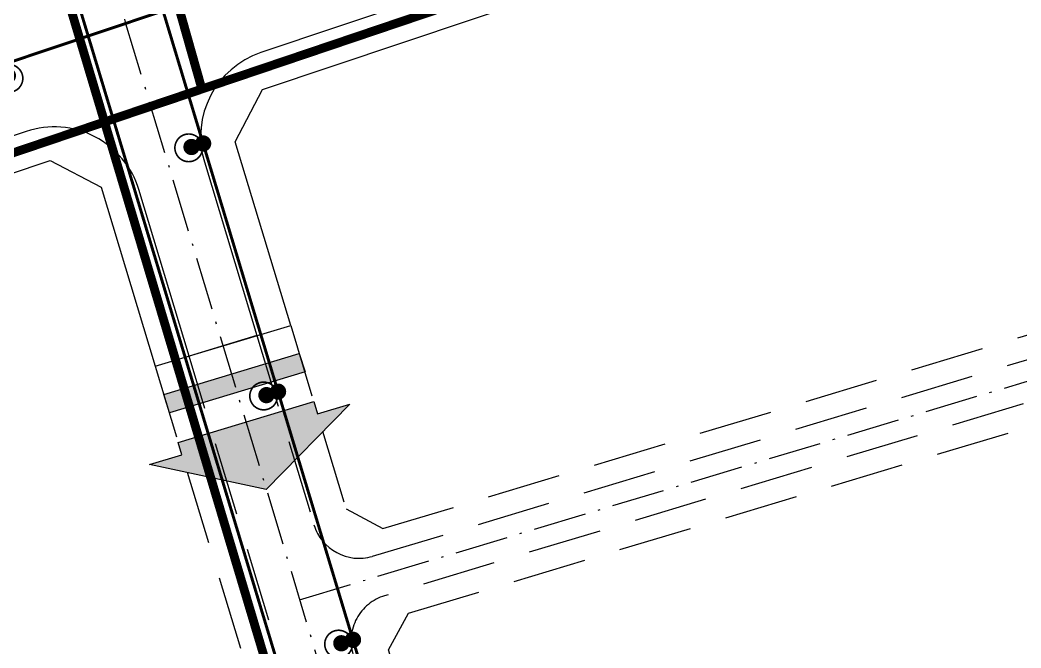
# Model space of a CAD drawing. Header units: metres. Extents: x 566107 to 571261, y 2062953 to 2068466.
# Drawn here: x 568510.7 to 568680.6, y 2065886 to 2065992.6 of the extents above; entities that cross this region are included whole.
import ezdxf

# ---------------------------------------------------------------- set-up
doc = ezdxf.new("R2010")
doc.units = ezdxf.units.M
doc.linetypes.add('ACAD_ISO10W100', pattern=[18.5, 12, -3, 0.5, -3])
doc.linetypes.add('HIDDEN', pattern=[0.375, 0.25, -0.125])
for name, color, linetype in [('Dien', 1, 'CONTINUOUS'), ('Dien CS', 2, 'CONTINUOUS'), ('hatchViaHe+LogDg', 129, 'CONTINUOUS'), ('LogDg', 7, 'CONTINUOUS'), ('LogDg phu', 7, 'CONTINUOUS'), ('TimDg', 222, 'CONTINUOUS'), ('ViaHeS', 32, 'CONTINUOUS'), ('ViaHeSphu', 32, 'CONTINUOUS')]:
    doc.layers.add(name, color=color, linetype=linetype)
doc.styles.get("Standard").update_dxf_attribs({"font": 'VHARIALN.TTF'})
doc.linetypes.add('DIEN22KV', pattern='A,12.7,-5.08,["22KV",Standard,S=2.54,R=0,X=-2.54,Y=-1.27],-9.08', length=26.86)
doc.linetypes.add('DIEN35KV', pattern='A,12.7,-5.08,["35KV",Standard,S=2.54,R=0,X=-2.54,Y=-1.27],-9.08', length=26.86)
doc.linetypes.add('DIENCS_LINE', pattern='A,12.7,-5.08,["CS",Standard,S=2.54,R=0,X=-2.54,Y=-1.27],-6.35', length=24.13)

# ---------------------------------------------------------------- blocks, each defined once
blk = doc.blocks.new('CS01')
at = {"layer": 'Dien CS', "color": 7, "linetype": 'Continuous', "ltscale": 20}
for points, const_width in [([(0.5112130906200036, 0.4653365048579872, -1), (-0.5112130906200036, -0.4653365048579872, -1)], 1.3825728), ([(1.738124508876354, -0.965459703002125, -1), (-1.738124508527108, -4.129747934872285, -1)], 0.2765145599999999), ([(0.5112130909692496, -1.592490859562531, -1), (-0.511213090736419, -2.523163869744167, -1)], 1.3825728)]:
    blk.add_lwpolyline(points, format="xyb", close=True, dxfattribs=dict(at, const_width=const_width))

msp = doc.modelspace()

# ---------------------------------------------------------------- hatches: boundary and pattern name
at = {"layer": 'hatchViaHe+LogDg'}
for points in [[(568535.1357674218, 2065928.990044346), (568558.1121801746, 2065935.924340069), (568559.1044901157, 2065932.807643759), (568536.0813532037, 2065925.856897152)], [(568535.1357674218, 2065928.990044346), (568558.1121801746, 2065935.924340069), (568559.1044901157, 2065932.807643759), (568536.0813532037, 2065925.856897152)], [(568561.21864921, 2065925.716857848), (568566.701656799, 2065927.371632962), (568552.5181624972, 2065912.834288875), (568532.7125047068, 2065917.11133613), (568538.1955122965, 2065918.766111241), (568537.5651217762, 2065920.85487604), (568560.5882586868, 2065927.805622644)], [(568561.21864921, 2065925.716857848), (568566.701656799, 2065927.371632962), (568552.5181624972, 2065912.834288875), (568532.7125047068, 2065917.11133613), (568538.1955122965, 2065918.766111241), (568537.5651217762, 2065920.85487604), (568560.5882586868, 2065927.805622644)]]:
    msp.add_hatch(color=158, dxfattribs=at).paths.add_polyline_path(points)

# ---------------------------------------------------------------- linework, layer by layer
at = {"layer": 'Dien', "color": 10, "linetype": 'DIEN22KV', "const_width": 1.5, "elevation": 1.525586101891463e-09}
msp.add_lwpolyline([(568130.1944129274, 2065841.692589923), (568693.5556986025, 2066032.235183954, 0.2757515568202579), (568792.4724864115, 2066074.855954596), (569223.9280794318, 2066319.857462447)], format="xyb", dxfattribs=at)
at = {"layer": 'Dien', "color": 10, "linetype": 'DIEN22KV', "const_width": 1.5}
msp.add_lwpolyline([(568484.7860371938, 2066073.408147794), (568510.9236755578, 2066081.720120613, -0.4236912898114558), (568513.4542816363, 2066080.358507638), (568541.602318811, 2065980.840826739)], format="xyb", dxfattribs=at)
at = {"layer": 'Dien', "linetype": 'DIEN35KV', "const_width": 1.5}
msp.add_lwpolyline([(568515.7976966475, 2066006.373746759), (568618.9640770857, 2065660.618748362)], dxfattribs=at)
at = {"layer": 'Dien CS', "color": 11, "linetype": 'DIENCS_LINE', "ltscale": 0.5, "const_width": 0.5, "elevation": 1.525586113672393e-09}
for points in [[(568414.3688820562, 2066369.932122153), (568519.6901194667, 2065998.512228322), (568570.212490472, 2065831.109092404)], [(568433.3033148359, 2066352.437133418), (568532.5533389878, 2066002.26882597), (568584.20945351, 2065831.109092404)]]:
    msp.add_lwpolyline(points, dxfattribs=at)
at = {"layer": 'Dien CS', "color": 11, "linetype": 'DIENCS_LINE', "ltscale": 0.5, "const_width": 0.5}
msp.add_lwpolyline([(568661.3604938005, 2066036.549766114, -0.002268932364524866), (568652.7283532512, 2066033.606827962), (568198.8111205042, 2065881.274433812)], format="xyb", dxfattribs=at)
at = {"layer": 'LogDg'}
msp.add_lwpolyline([(568731.7770255012, 2066022.93154901, -0.1246657798812408), (568711.594293243, 2066031.926515756, 0.2629367667164581), (568692.1496235041, 2066034.926389057, -0.0093448861816334), (568656.5214373517, 2066022.224125869), (568551.6126737584, 2065987.017260008, 0.4052568048599447), (568542.0247695784, 2065968.46275419), (568550.9234320417, 2065938.977518794), (568539.4352256664, 2065935.510370933), (568530.9089376159, 2065963.76176391, 0.4232274080272537), (568511.7763258592, 2065973.648400074), (568425.4033475313, 2065944.66205272, 0.4065199173239304), (568420.2998972234, 2065934.733115661), (568434.5334948065, 2065888.299997894), (568425.928700944, 2065885.662286299), (568411.8881333356, 2065931.465697941, 0.4219492915589893), (568401.6941723208, 2065936.705369939), (568275.2207022596, 2065894.261494488, 0.3468311455305138)], format="xyb", dxfattribs=at)
at = {"layer": 'LogDg', "ltscale": 0.75}
msp.add_lwpolyline([(568535.1357674217, 2065928.990044346), (568558.1121801744, 2065935.924340069), (568559.1044901155, 2065932.807643759), (568536.0813532037, 2065925.856897152)], close=True, dxfattribs=at)
at = {"layer": 'LogDg', "ltscale": 0.75, "elevation": 2.9318063e-09}
msp.add_lwpolyline([(568561.2186492098, 2065925.716857848), (568566.7016567988, 2065927.371632962), (568552.5181624972, 2065912.834288875), (568532.7125047067, 2065917.11133613), (568538.1955122964, 2065918.766111241), (568537.5651217761, 2065920.85487604), (568560.5882586867, 2065927.805622643)], close=True, dxfattribs=at)
at = {"layer": 'LogDg phu', "linetype": 'HIDDEN', "ltscale": 50}
for points in [[(568550.9234320418, 2065938.977518794), (568560.6110324579, 2065906.878180284, 0.413849960157935), (568570.5717578548, 2065901.527944029), (568732.7976017772, 2065950.268126035, 0.02285835805678075), (568750.3880987656, 2065956.442582029), (568757.2036671414, 2065959.190792813, 0.4026196749975853), (568761.7444730678, 2065969.304890942), (568755.6413334693, 2065986.365974527)], [(568591.5974775577, 2065804.206275214, 0.4118435898126753), (568601.5056147885, 2065798.840435396), (568793.5969940452, 2065855.12051643, 0.4314619868093463), (568798.8802115477, 2065865.49235365), (568769.4971404601, 2065947.631558204, 0.4259032834912548), (568758.9728454177, 2065952.356525343), (568753.0058752542, 2065949.950490975, -0.02285835805668567), (568734.8117827809, 2065943.564166393), (568572.6132874208, 2065894.832201165, 0.4145772581005686), (568567.256404318, 2065884.859101095), (568591.5974775578, 2065804.206275214)], [(568434.5334948064, 2065888.299997894), (568471.1410656178, 2065768.878071235, 0.4105757620936138), (568481.0391042605, 2065763.54543204), (568563.0457261107, 2065787.572222522), (568574.6342825887, 2065790.967511801, 0.4165875132634484), (568580.0437538575, 2065800.956215434), (568539.4352256665, 2065935.510370933)]]:
    msp.add_lwpolyline(points, format="xyb", dxfattribs=at)
at = {"layer": 'TimDg', "linetype": 'ACAD_ISO10W100', "ltscale": 0.75}
for points in [[(569579.458327795, 2066552.489101444), (569316.6908584707, 2066388.630738333, -0.0121560828798097), (569316.4815255365, 2066388.50716488), (569007.7068141839, 2066216.212450042), (568836.948536262, 2066116.998506182, -0.0506837863320612), (568652.7276902705, 2066033.6086813), (568203.7804233594, 2065882.944183276), (567811.8071871288, 2065759.319812214)], [(568558.1845930172, 2065894.151707484), (568733.8046922791, 2065946.916146214, 0.0228583580568122), (568751.69698701, 2065953.196536502), (568811.0158047206, 2065977.115394853, 0.0172040244257323), (568823.5920646514, 2065982.696776034), (569064.3765037507, 2066099.631157241, 0.0178199908141283), (569076.9662382926, 2066106.309697333), (569234.223978355, 2066197.053608911)]]:
    msp.add_lwpolyline(points, format="xyb", dxfattribs=at)
for points in [[(568414.7791073031, 2066393.153463831), (568528.6621022664, 2065991.972879244)], [(568528.6621022664, 2065991.972879244), (568677.7450399704, 2065497.994651638)]]:
    msp.add_lwpolyline(points, dxfattribs=at)
at = {"layer": 'ViaHeS', "elevation": 3.0256135e-09}
msp.add_lwpolyline([(568277.4797893891, 2065888.69077324), (568402.2321603616, 2065930.557056289), (568408.4377460235, 2065927.367399846), (568421.6263040091, 2065884.3434305), (568438.8358917409, 2065889.618853693), (568425.5083521727, 2065933.096211452), (568428.7831471715, 2065939.467437087), (568515.8471871772, 2065968.685701347), (568524.5059565589, 2065964.211346063), (568533.6911224796, 2065933.776797002), (568556.6675352321, 2065940.711092725), (568547.2695803677, 2065971.850706409), (568551.883343911, 2065980.779258562), (568658.4545075635, 2066016.544017721, 0.00854505725447), (568691.2455476184, 2066028.175689964, -0.2491929108017262)], format="xyb", dxfattribs=at)
at = {"layer": 'ViaHeSphu', "linetype": 'HIDDEN', "ltscale": 50}
for points in [[(568556.6675352323, 2065940.711092725), (568566.0654900968, 2065909.571479041), (568572.2986776406, 2065906.223427102), (568731.6466412038, 2065954.098960117, 0.02285835805667258), (568748.8922264865, 2065960.152348346), (568752.7790801475, 2065961.719626753), (568755.732184609, 2065968.297311155), (568749.2139170447, 2065986.51886843)], [(568764.1566950144, 2065944.74692797), (568792.9357613472, 2065864.29619465), (568789.8215699532, 2065858.182517484), (568722.1511769558, 2065838.356041064), (568603.2909496108, 2065803.531660853), (568597.0480098403, 2065806.912580396), (568573.2887181444, 2065885.637704692), (568576.6326158039, 2065891.863158065), (568735.9627433544, 2065939.733332312, 0.02285835805672435), (568754.5017475334, 2065946.240724658), (568757.8353836844, 2065947.584931673), (568764.1566950144, 2065944.74692797)]]:
    msp.add_lwpolyline(points, format="xyb", dxfattribs=at)
msp.add_lwpolyline([(568533.6911224796, 2065933.776797002), (568574.0154393907, 2065800.164360168), (568570.6617895046, 2065793.971774398), (568561.7503101523, 2065791.360835885)], dxfattribs=at)

# ---------------------------------------------------------------- block references
at = {"layer": 'Dien CS', "linetype": 'DIENCS_LINE', "ltscale": 0.5, "xscale": -1, "rotation": 22.84783766520644}
msp.add_blockref('CS01', (568507.8794689727, 2065984.998329573, -1.695048770414893e-09), dxfattribs=at)
at = {"layer": 'Dien CS', "linetype": 'DIENCS_LINE', "ltscale": 0.5, "rotation": 286.7938469873283}
for p in [(568541.8100167885, 2065971.597326173, 1.525586113672393e-09), (568554.5228922794, 2065929.473902798, 1.525586113672393e-09), (568567.2357677703, 2065887.350479424, 1.525586113672393e-09)]:
    msp.add_blockref('CS01', p, dxfattribs=at)

doc.saveas('drawing.dxf')
